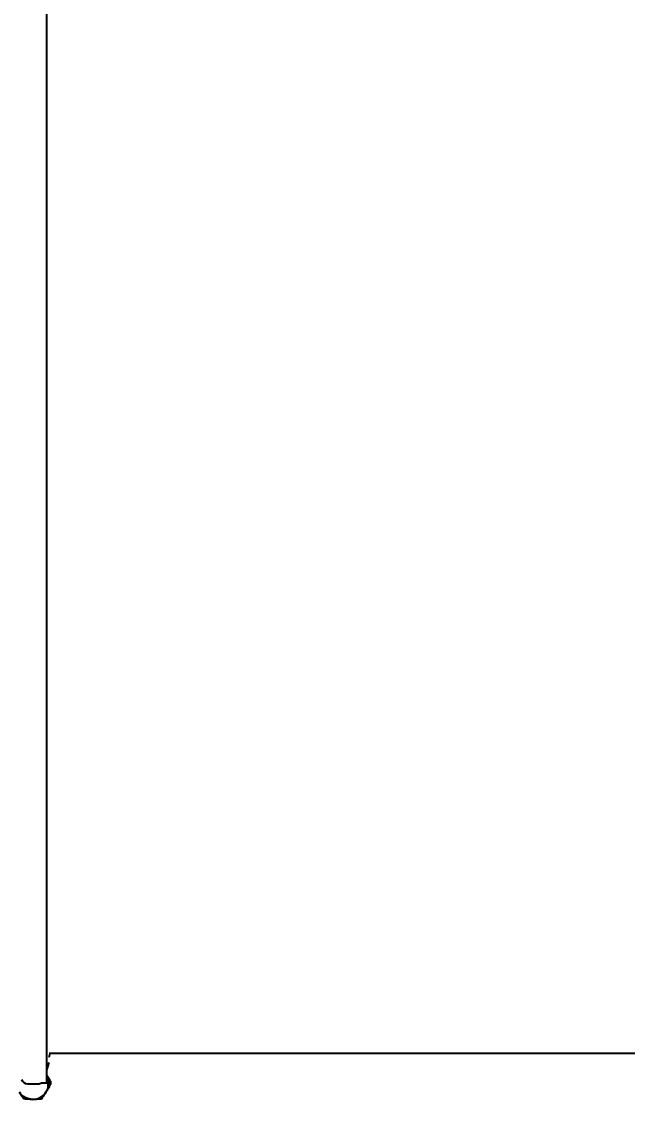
# Model space of a CAD drawing. Header units: millimetres. Extents: x 750 to 8479, y 2174 to 4333.
# Drawn here: x 4724 to 5042, y 3440 to 4007 of the extents above; entities that cross this region are included whole.
import ezdxf

# ---------------------------------------------------------------- set-up
doc = ezdxf.new("R2010")
doc.units = ezdxf.units.MM
doc.header["$LTSCALE"] = 153.67
doc.header["$PDMODE"] = 3
doc.header["$PDSIZE"] = 8
doc.layers.get('0').update_dxf_attribs({"linetype": 'CONTINUOUS'})
doc.layers.get('Defpoints').update_dxf_attribs({"linetype": 'CONTINUOUS'})
doc.layers.add('00_BUW_DATUM', color=7, linetype='CONTINUOUS')
doc.layers.add('02___PRT_ALL_AXES', color=7, linetype='CONTINUOUS')
doc.styles.get("Standard").update_dxf_attribs({"font": 'calibri.ttf'})
doc.dimstyles.get("Standard").update_dxf_attribs({"dimtxt": 17.5, "dimasz": 17.5, "dimexe": 1.5, "dimexo": 1, "dimtad": 1, "dimdsep": 46, "dimtxsty": 'Standard', "dimblk": '_FILLED', "dimblk1": '_FILLED', "dimblk2": '_FILLED', "dimcen": 0.09, "dimazin": 2, "dimtol": 1, "dimtp": 0.01, "dimtm": 0.01, "dimtfac": 1, "dimtofl": 0, "dimtmove": 0, "dimatfit": 3, "dimldrblk": '_FILLED', "dimfxl": 1, "dimtolj": 1, "dimarcsym": 0})

# ---------------------------------------------------------------- blocks, each defined once
blk = doc.blocks.new('_FILLED')
at = {"color": 0, "linetype": 'ByBlock'}
blk.add_solid([(0, 0), (-1, 0.214), (-1, -0.214)], dxfattribs=at)
blk = doc.blocks.new('*D36')
at = {"color": 0, "linetype": 'ByBlock', "lineweight": -2}
for p, q in [((4625.38, 3940.82), (4625.38, 4191.35)), ((4642.88, 4189.85), (4974.1, 4189.85)), ((5452.88, 4189.85), (5079.68, 4189.85)), ((5470.38, 4004.32), (5470.38, 4191.35))]:
    blk.add_line(p, q, dxfattribs=at)
at = {"layer": 'Defpoints', "color": 0}
for p in [(5470.38, 4189.85), (5470.38, 4003.32), (4625.38, 3939.82)]:
    blk.add_point(p, dxfattribs=at)
at = {"color": 0, "linetype": 'ByBlock', "lineweight": -2, "xscale": 17.5, "yscale": 17.5, "zscale": 17.5, "rotation": 180}
blk.add_blockref('_FILLED', (4625.38, 4189.85), dxfattribs=at)
at = {"color": 0, "linetype": 'ByBlock', "lineweight": -2, "xscale": 17.5, "yscale": 17.5, "zscale": 17.5}
blk.add_blockref('_FILLED', (5470.38, 4189.85), dxfattribs=at)
at = {"color": 0, "insert": (5026.89, 4209.85), "char_height": 30, "attachment_point": 2, "line_spacing_factor": 0.9}
blk.add_mtext('\\A1;Z-845', dxfattribs=at)

msp = doc.modelspace()

# ---------------------------------------------------------------- linework, layer by layer
at = {"linetype": 'ByBlock'}
for p, q in [((4737.96503, 3464.32203), (5404.99024, 3464.32203)), ((4737.96503, 3462.32311), (4738.59716, 3464.32203)), ((4738.61515, 3449.60172), (4736.77764, 3452.65275))]:
    msp.add_line(p, q, dxfattribs=at)
at = {"layer": '00_BUW_DATUM', "linetype": 'ByBlock'}
msp.add_line((4738.61515, 3449.60172), (4738.61515, 3447.80435), dxfattribs=at)
for centre, radius, start, end in [((4801.12002, 3490.39019), 75.63134, 211.7084027, 212.6632876), ((4730.06676, 3447.59492), 7.31332, 10.7040242, 23.0307077), ((4730.15552, 3447.61622), 7.22215, 9.9581544, 10.6687644), ((4802.67114, 3491.38006), 77.47139, 212.6604684, 212.8568755), ((4807.53091, 3494.53346), 83.26459, 212.8653513, 214.1396797)]:
    msp.add_arc(centre, radius, start, end, dxfattribs=at)
for points, knots in [([(4737.26887, 3448.86514), (4737.41974, 3448.00582), (4737.40644, 3446.21044), (4736.74783, 3444.54165), (4736.28779, 3443.79349)], [0, 0, 0, 0, 0.498336979, 1, 1, 1, 1]), ([(4738.61515, 3447.80435), (4738.42605, 3447.46257), (4737.67252, 3446.1129), (4736.89288, 3444.77754), (4736.28779, 3443.79349)], [0, 0, 0, 0, 0.252682539, 1, 1, 1, 1]), ([(4724.72293, 3440.27379), (4724.53378, 3440.55306), (4723.74559, 3441.73013), (4722.98835, 3442.92801), (4722.43153, 3443.85257)], [0, 0, 0, 0, 0.238106532, 1, 1, 1, 1]), ([(4729.34168, 3440.02821), (4727.96611, 3440.03407), (4725.20143, 3440.72705), (4723.1255, 3442.70029), (4722.43153, 3443.85257)], [0, 0, 0, 0, 0.505598217, 1, 1, 1, 1]), ([(4729.34168, 3440.02821), (4728.95127, 3440.02987), (4727.40926, 3440.05705), (4725.86938, 3440.16427), (4724.72293, 3440.27379)], [0, 0, 0, 0, 0.253176015, 1, 1, 1, 1]), ([(4729.34168, 3440.02821), (4730.71757, 3440.02234), (4733.48885, 3440.69207), (4735.5829, 3442.64711), (4736.28779, 3443.79349)], [0, 0, 0, 0, 0.505536883, 1, 1, 1, 1]), ([(4733.96044, 3440.2344), (4733.58261, 3440.20153), (4732.04602, 3440.08053), (4730.50382, 3440.02325), (4729.34168, 3440.02821)], [0, 0, 0, 0, 0.246045552, 1, 1, 1, 1]), ([(4736.28779, 3443.79349), (4736.0934, 3443.47735), (4735.34225, 3442.27508), (4734.5559, 3441.09496), (4733.96044, 3440.2344)], [0, 0, 0, 0, 0.261793902, 1, 1, 1, 1])]:
    msp.add_open_spline(points, degree=3, knots=knots, dxfattribs=at)
at = {"layer": '02___PRT_ALL_AXES', "linetype": 'ByBlock'}
for p, q in [((4736.77764, 3448.82203), (4736.77764, 4067.82203)), ((4736.77764, 3455.4732), (4737.96503, 3459.35699)), ((4726.56157, 3448.22478), (4732.1937, 3448.22478)), ((4734.04834, 3448.82203), (4736.77764, 3448.82203))]:
    msp.add_line(p, q, dxfattribs=at)
for centre, start, end in [((4726.56157, 3451.42478), 197, 270), ((4732.1937, 3451.42478), 270, 305.469551)]:
    msp.add_arc(centre, 3.2, start, end, dxfattribs=at)

# ---------------------------------------------------------------- dimensions: what is measured, and where the dimension line sits
at = {"linetype": 'ByBlock'}
dim = msp.add_linear_dim(base=(5470.37764, 4189.84696), p1=(4625.37764, 3939.82203), p2=(5470.37764, 4003.32203), text='Z-845', dimstyle='Standard', override={"dimtxt": 30, "dimtad": 0, "dimtih": 1, "dimtoh": 1, "dimdec": 4, "dimzin": 0, "dimtxsty": 'Standard', "dimcen": 25.146, "dimadec": 0, "dimazin": 0, "dimtdec": 4, "dimtzin": 0}, dxfattribs=at)
dim.commit()
dim.dimension.update_dxf_attribs({"geometry": '*D36', "text_midpoint": (5026.89023, 4189.84696), "dimtype": 160})

doc.saveas('drawing.dxf')
